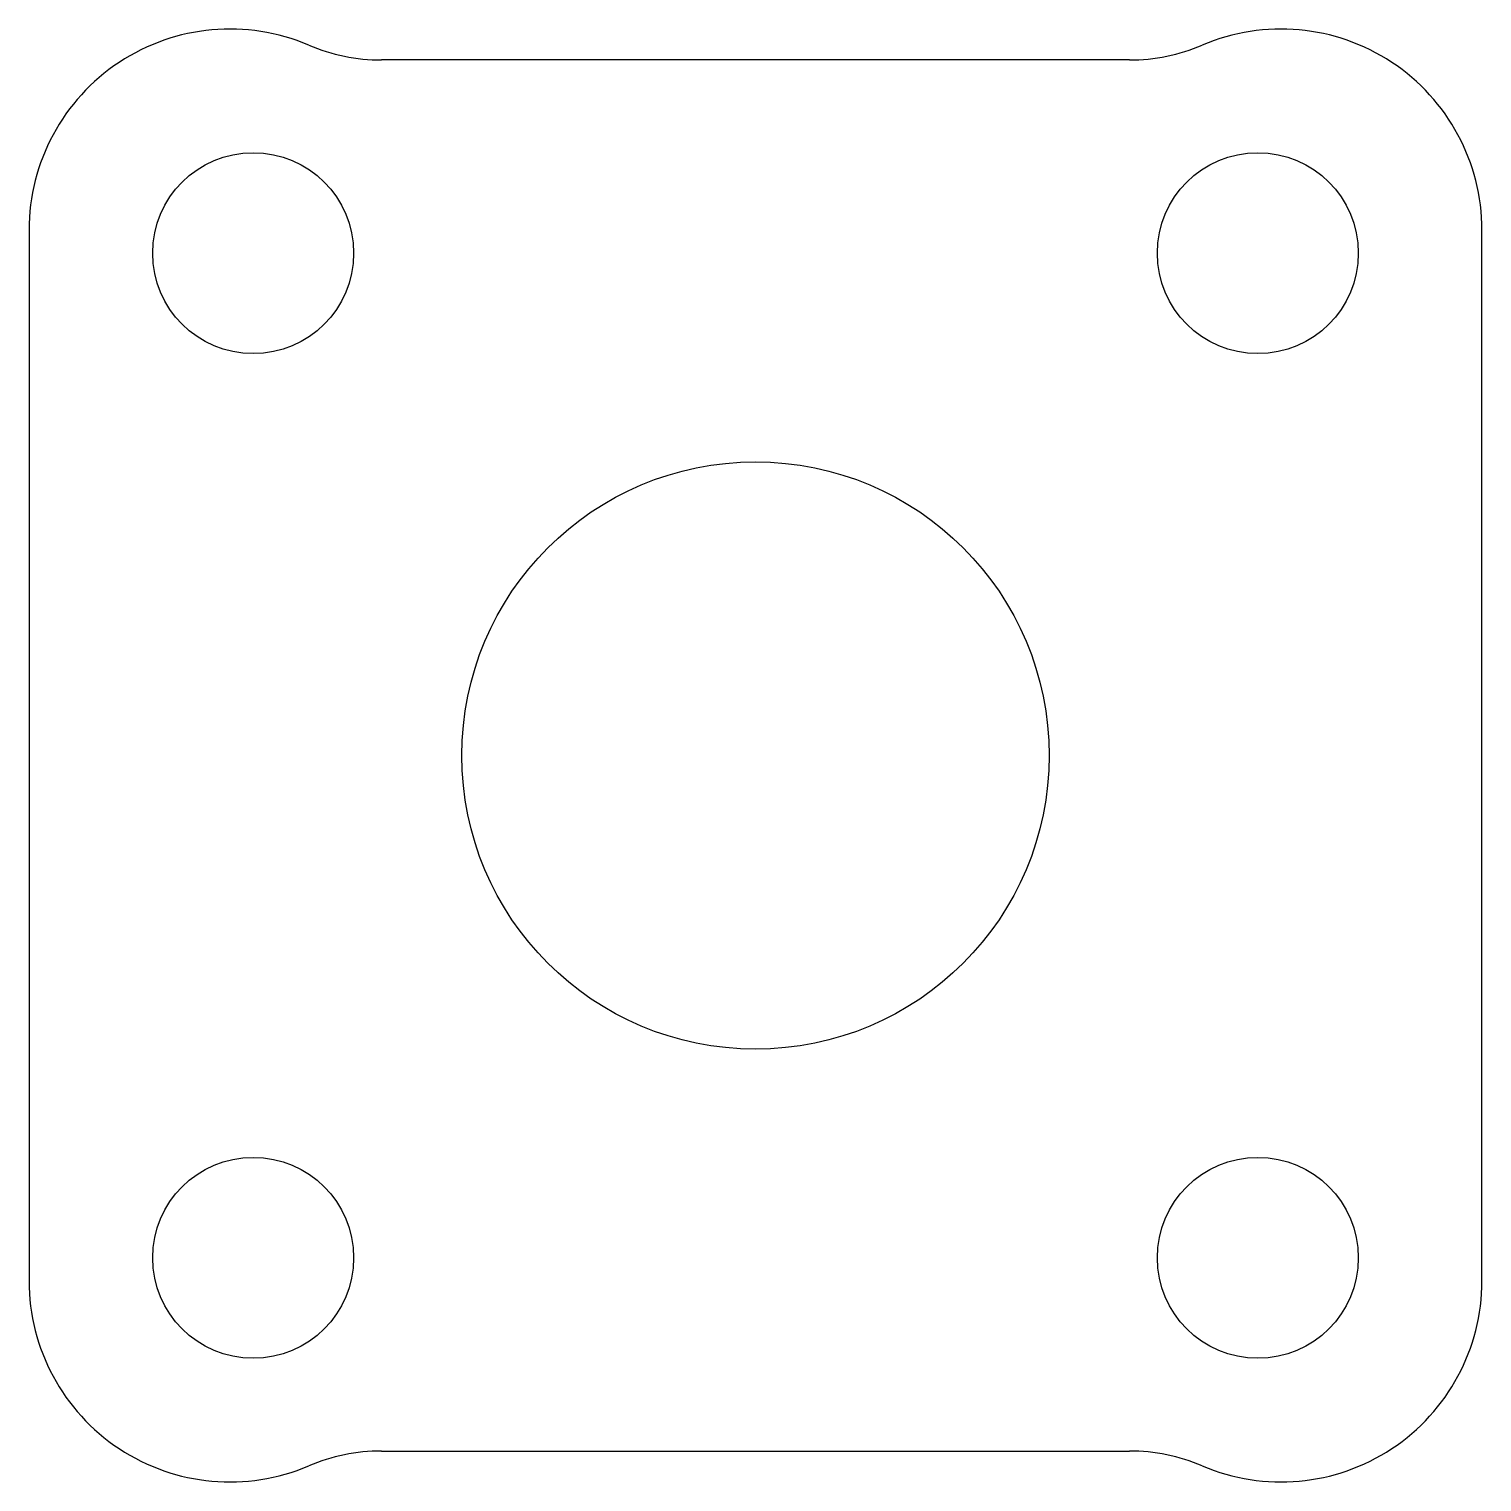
# Model space of a CAD drawing. Extents: x 751.5 to 798.5, y 2022.5 to 2069.5.
import ezdxf

# ---------------------------------------------------------------- set-up
doc = ezdxf.new("R2010")
doc.units = 0
doc.layers.get('0').update_dxf_attribs({"linetype": 'CONTINUOUS'})

msp = doc.modelspace()

# ---------------------------------------------------------------- linework, layer by layer
for p, q in [((787.15, 2068.489), (762.948, 2068.489)), ((751.549, 2062.989), (751.549, 2028.989)), ((798.549, 2028.989), (798.549, 2062.989)), ((762.948, 2023.489), (787.15, 2023.489))]:
    msp.add_line(p, q)
for centre, radius in [((758.799, 2062.239), 3.25), ((791.299, 2062.239), 3.25), ((775.049, 2045.989), 9.5), ((758.799, 2029.739), 3.25), ((791.299, 2029.739), 3.25)]:
    msp.add_circle(centre, radius)
for centre, radius, start, end in [((758.049, 2062.989), 6.5, 66.9261, 180), ((792.049, 2062.989), 6.5, 360, 113.0739), ((762.948, 2074.489), 6, 246.9261, 270), ((787.15, 2074.489), 6, 270, 293.0739), ((758.049, 2028.989), 6.5, 180, 293.0739), ((792.049, 2028.989), 6.5, 246.9261, 0), ((762.948, 2017.489), 6, 90, 113.0739), ((787.15, 2017.489), 6, 66.9261, 90)]:
    msp.add_arc(centre, radius, start, end)

doc.saveas('drawing.dxf')
